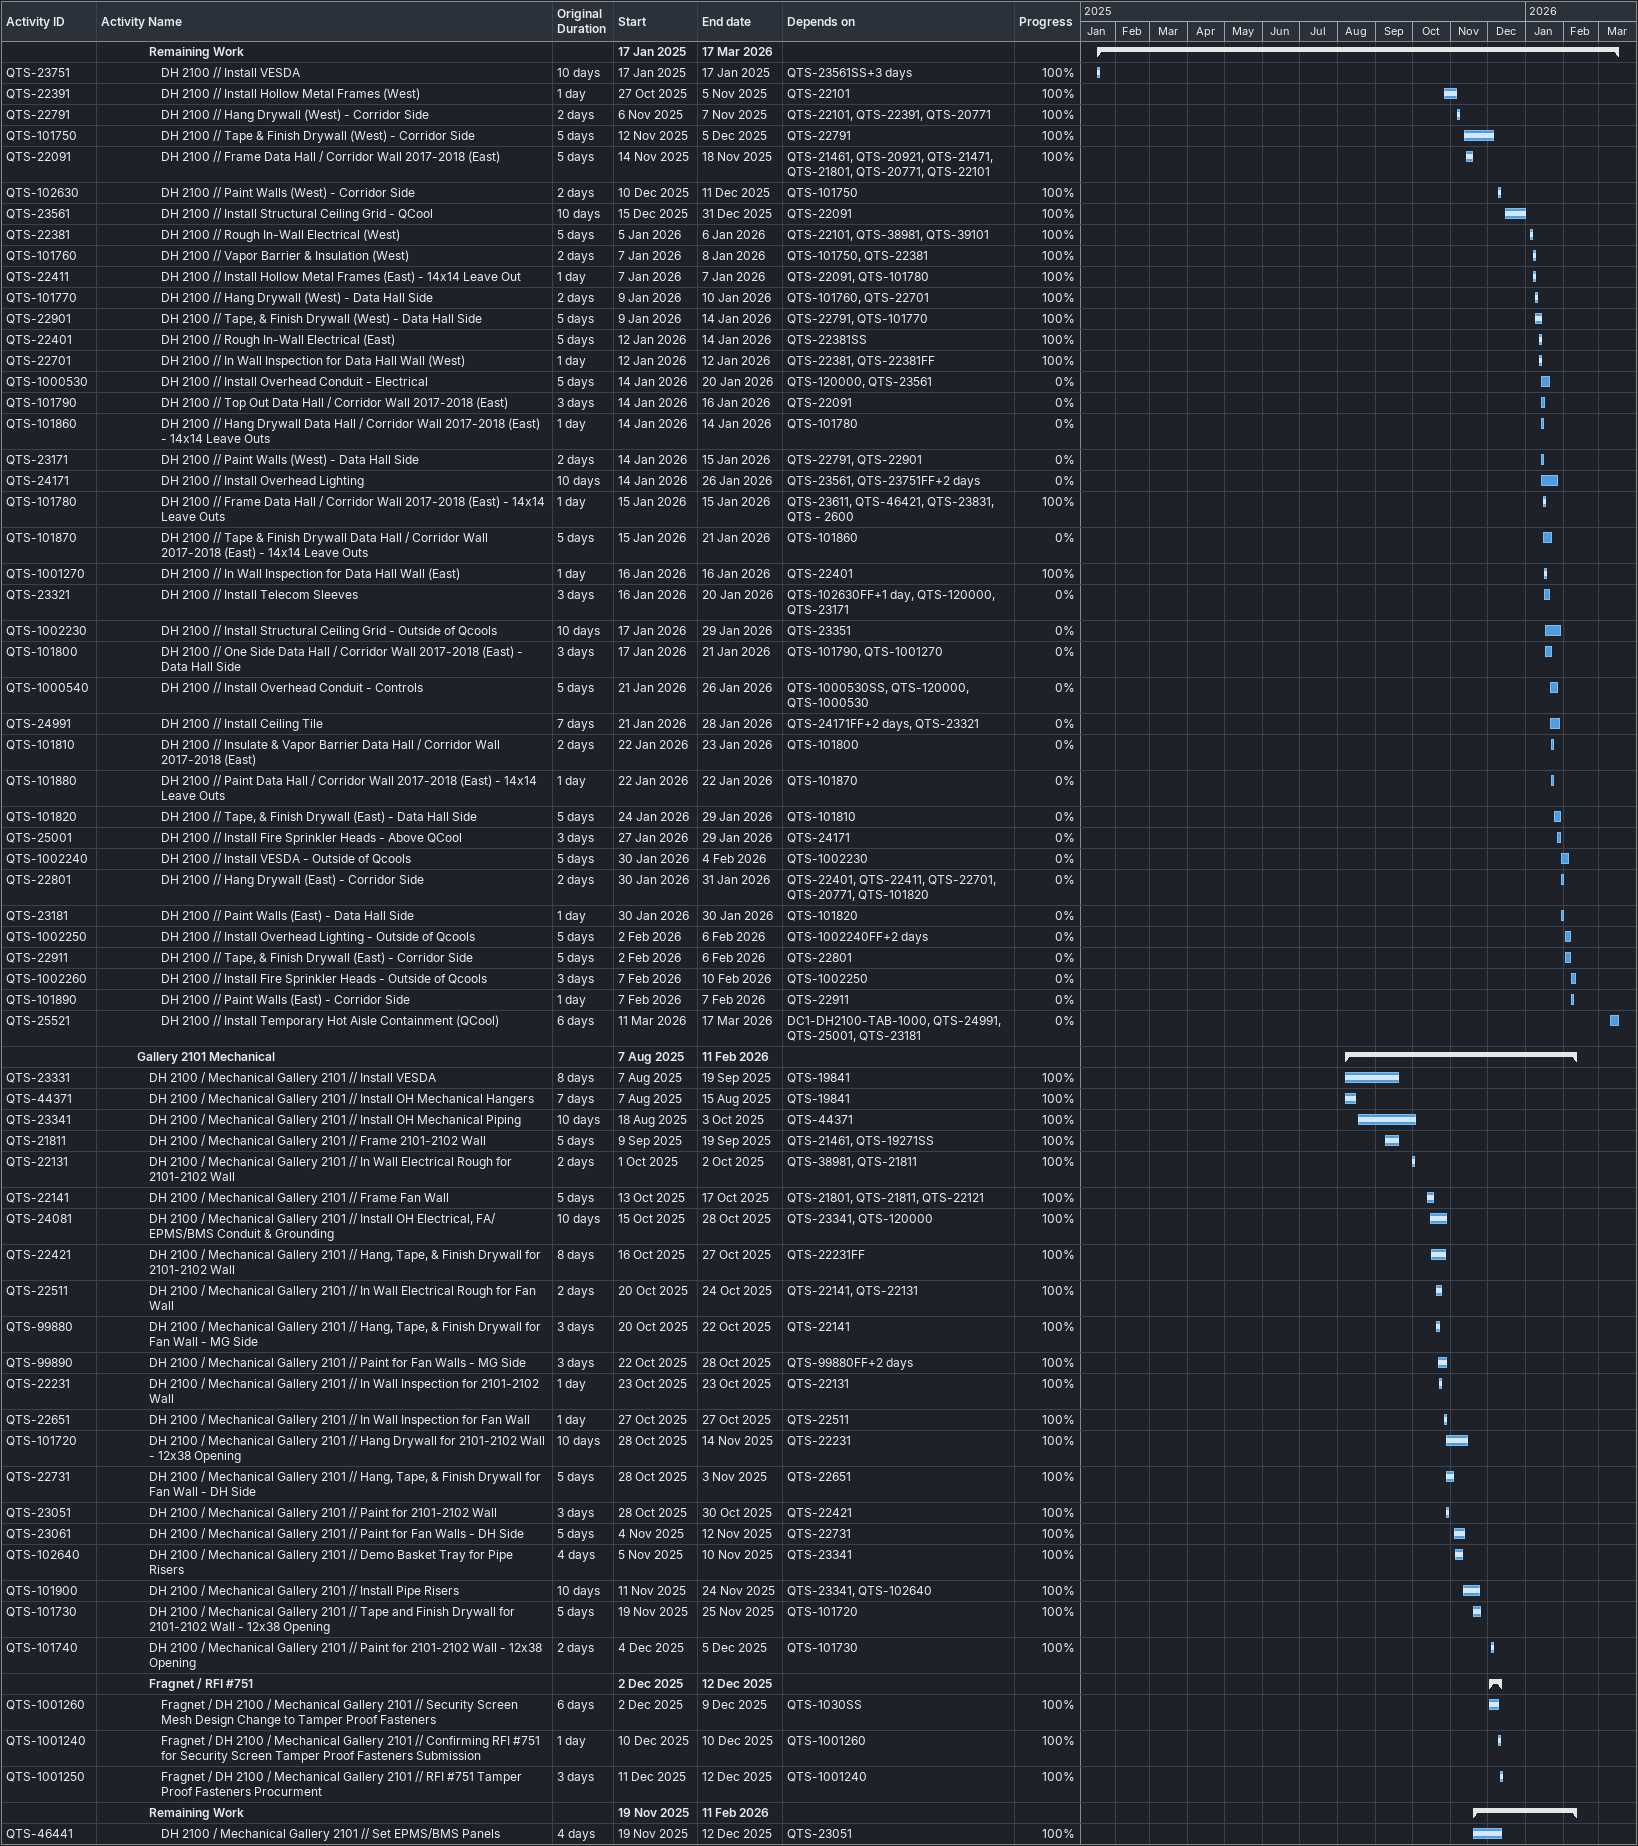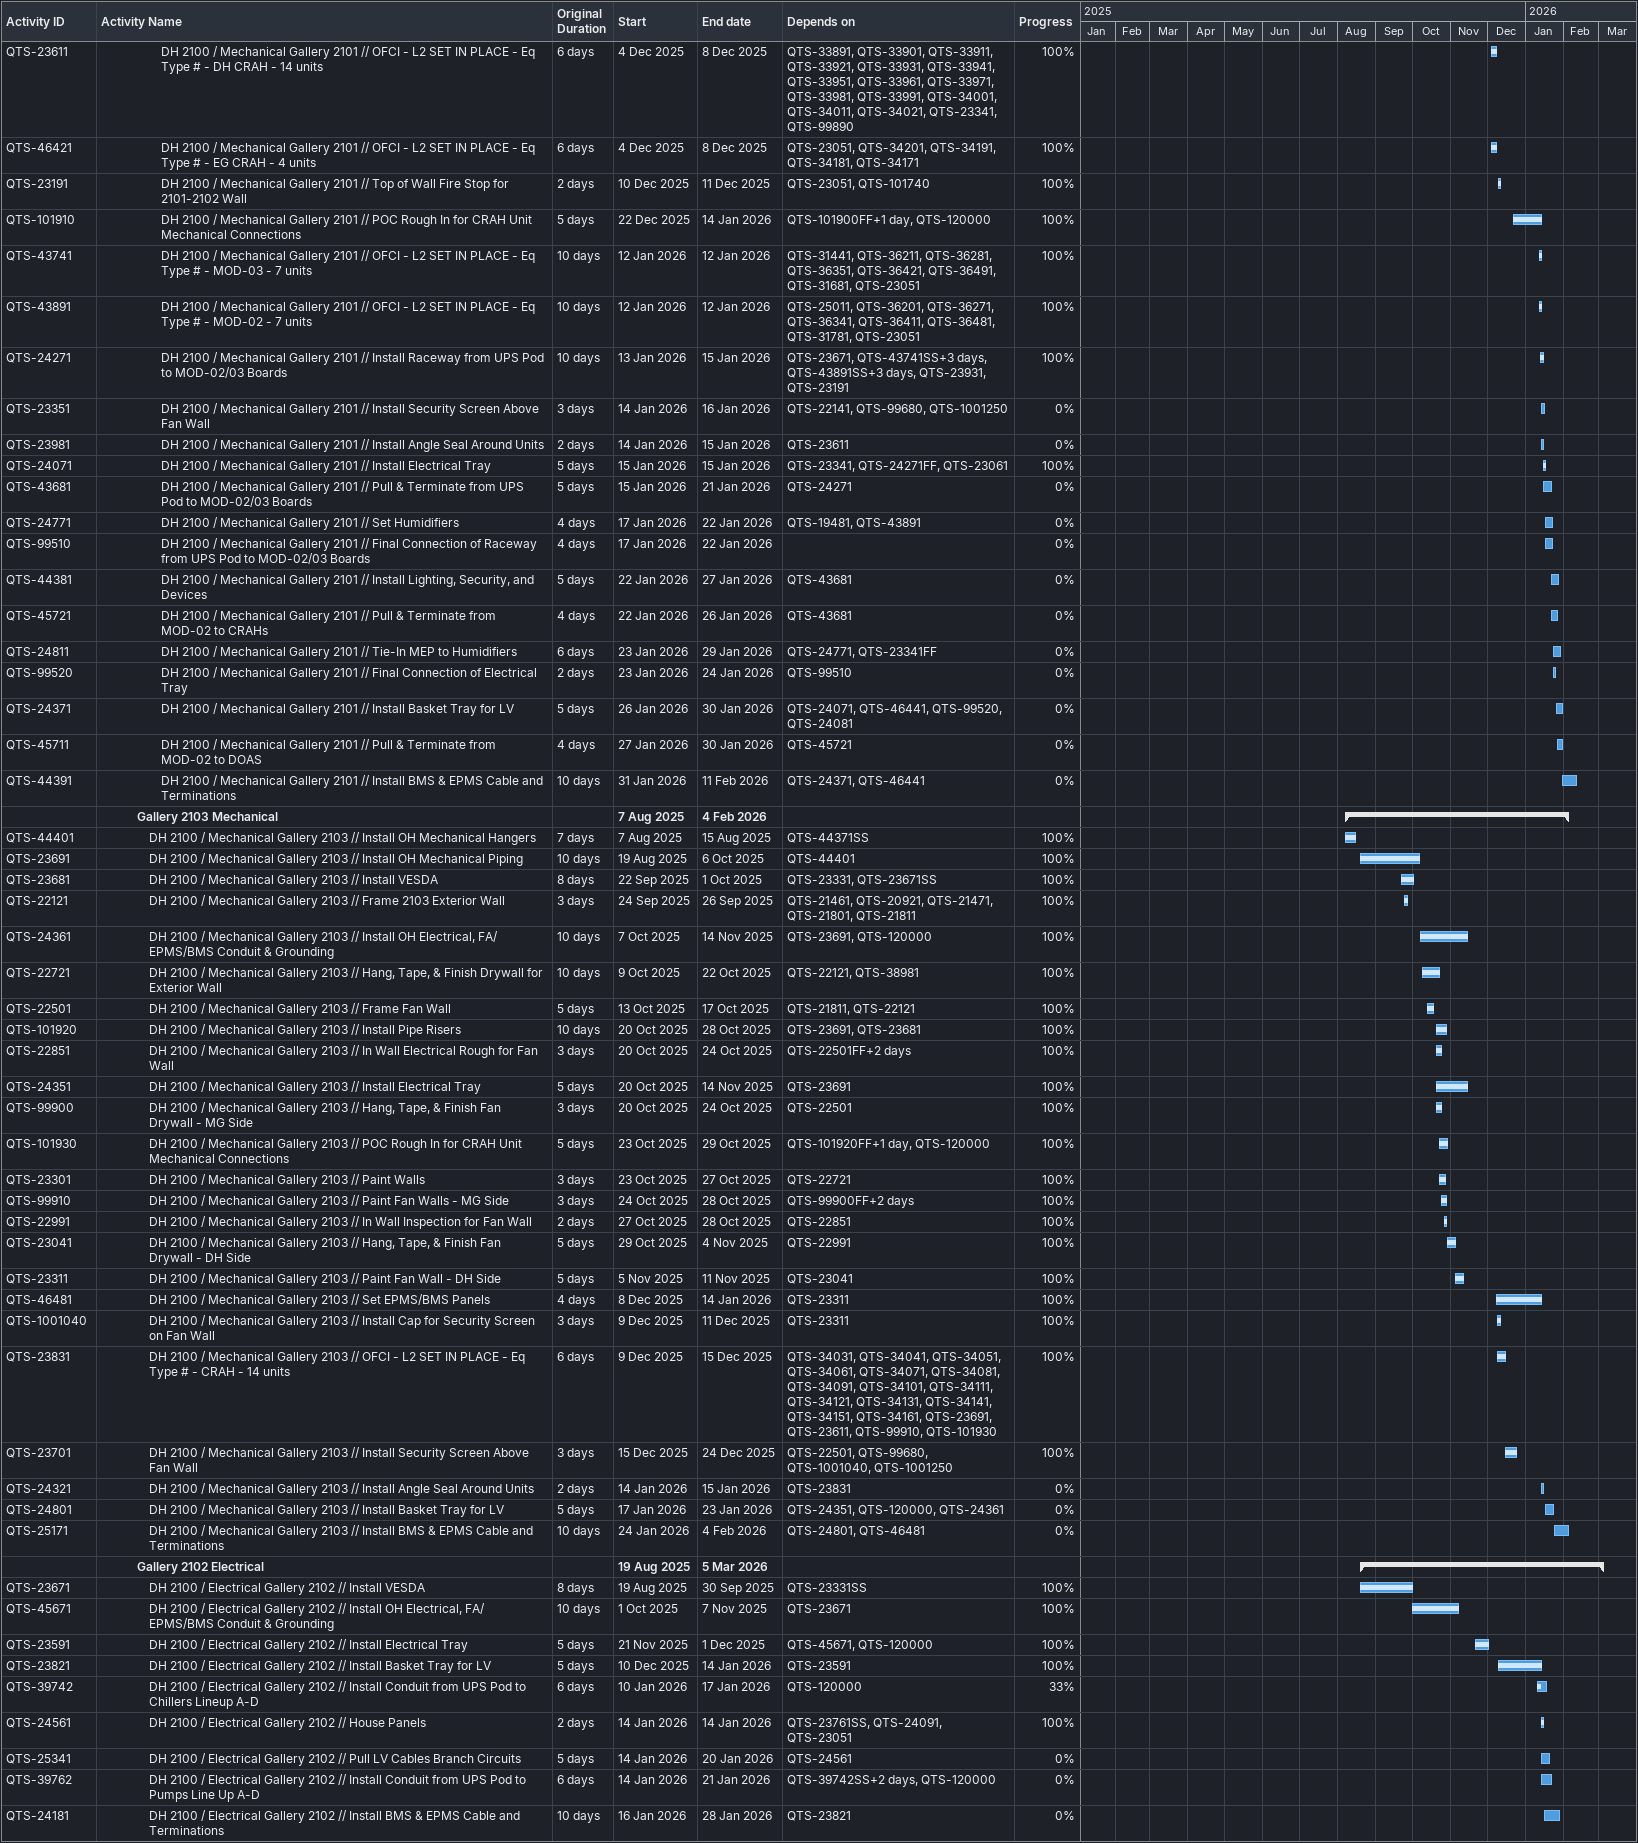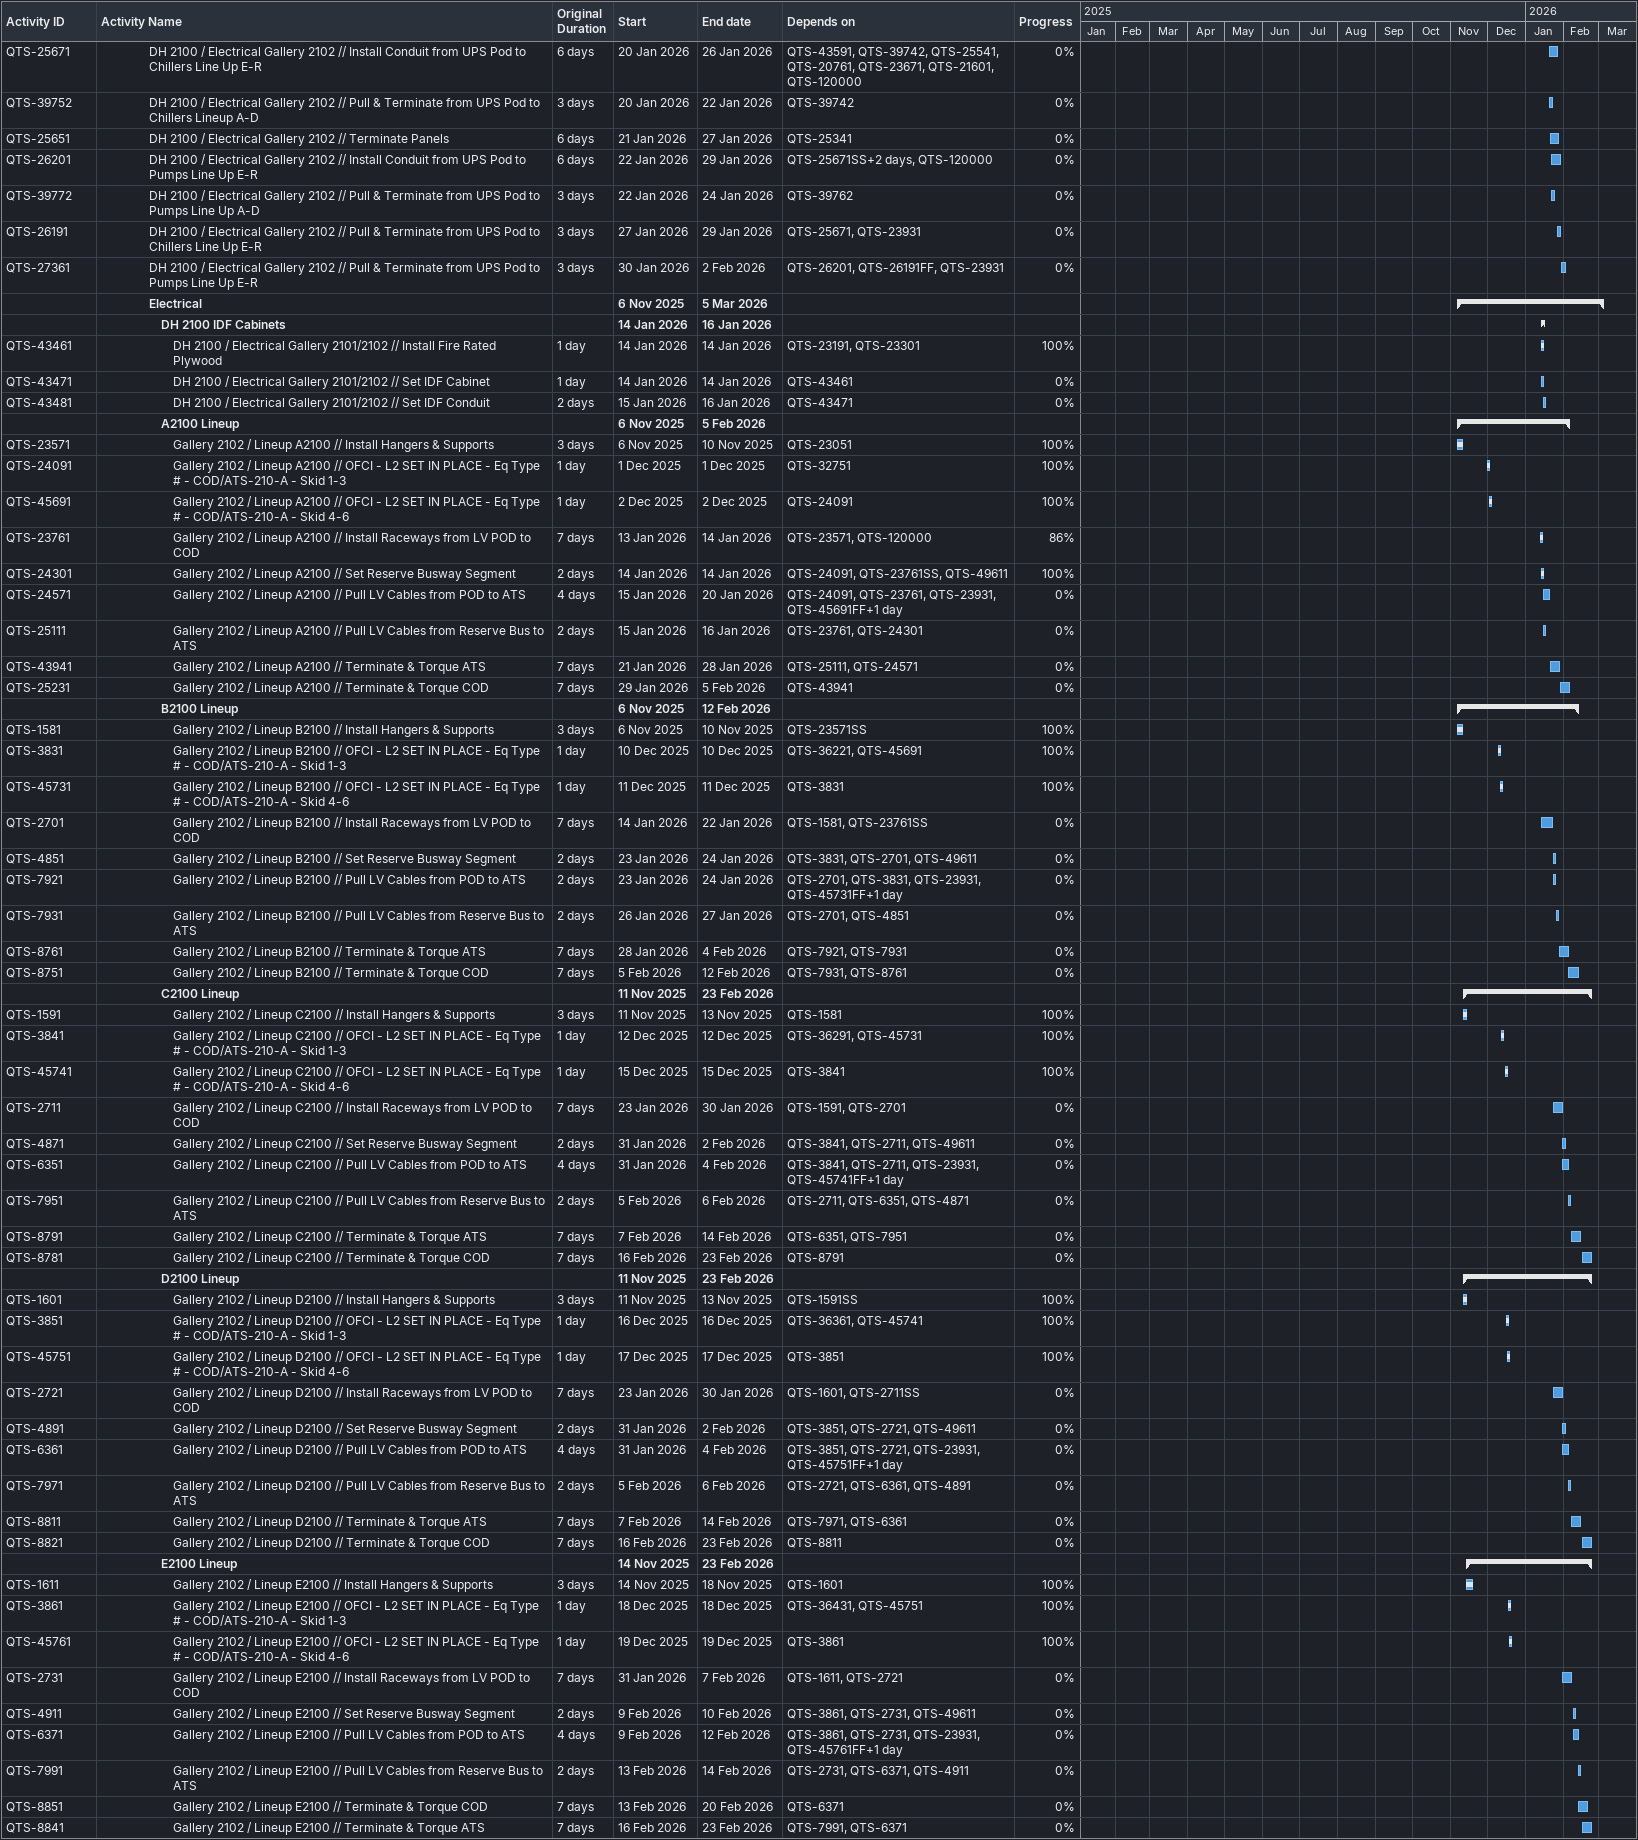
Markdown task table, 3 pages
| ID | Level | Task | Original duration | Start | Finish | Predecessors | % complete |
|---|---|---|---|---|---|---|---|
|  | 5 | **Remaining Work** |  | 2025-01-17 | 2026-03-17 |  |  |
| QTS-23751 | 6 | DH 2100 // Install VESDA | 10d | 2025-01-17 | 2025-01-17 | QTS-23561SS+3d | 100 |
| QTS-22391 | 6 | DH 2100 // Install Hollow Metal Frames (West) | 1d | 2025-10-27 | 2025-11-05 | QTS-22101 | 100 |
| QTS-22791 | 6 | DH 2100 // Hang Drywall (West) - Corridor Side | 2d | 2025-11-06 | 2025-11-07 | QTS-22101, QTS-22391, QTS-20771 | 100 |
| QTS-101750 | 6 | DH 2100 // Tape & Finish Drywall (West) - Corridor Side | 5d | 2025-11-12 | 2025-12-05 | QTS-22791 | 100 |
| QTS-22091 | 6 | DH 2100 // Frame Data Hall / Corridor Wall 2017-2018 (East) | 5d | 2025-11-14 | 2025-11-18 | QTS-21461, QTS-20921, QTS-21471, QTS-21801, QTS-20771, QTS-22101 | 100 |
| QTS-102630 | 6 | DH 2100 // Paint Walls (West) - Corridor Side | 2d | 2025-12-10 | 2025-12-11 | QTS-101750 | 100 |
| QTS-23561 | 6 | DH 2100 // Install Structural Ceiling Grid - QCool | 10d | 2025-12-15 | 2025-12-31 | QTS-22091 | 100 |
| QTS-22381 | 6 | DH 2100 // Rough In-Wall Electrical (West) | 5d | 2026-01-05 | 2026-01-06 | QTS-22101, QTS-38981, QTS-39101 | 100 |
| QTS-101760 | 6 | DH 2100 // Vapor Barrier & Insulation (West) | 2d | 2026-01-07 | 2026-01-08 | QTS-101750, QTS-22381 | 100 |
| QTS-22411 | 6 | DH 2100 // Install Hollow Metal Frames (East) - 14x14 Leave Out | 1d | 2026-01-07 | 2026-01-07 | QTS-22091, QTS-101780 | 100 |
| QTS-101770 | 6 | DH 2100 // Hang Drywall (West) - Data Hall Side | 2d | 2026-01-09 | 2026-01-10 | QTS-101760, QTS-22701 | 100 |
| QTS-22901 | 6 | DH 2100 // Tape, & Finish Drywall (West) - Data Hall Side | 5d | 2026-01-09 | 2026-01-14 | QTS-22791, QTS-101770 | 100 |
| QTS-22401 | 6 | DH 2100 // Rough In-Wall Electrical (East) | 5d | 2026-01-12 | 2026-01-14 | QTS-22381SS | 100 |
| QTS-22701 | 6 | DH 2100 // In Wall Inspection for Data Hall Wall (West) | 1d | 2026-01-12 | 2026-01-12 | QTS-22381, QTS-22381FF | 100 |
| QTS-1000530 | 6 | DH 2100 // Install Overhead Conduit - Electrical | 5d | 2026-01-14 | 2026-01-20 | QTS-120000, QTS-23561 | 0 |
| QTS-101790 | 6 | DH 2100 // Top Out Data Hall / Corridor Wall 2017-2018 (East) | 3d | 2026-01-14 | 2026-01-16 | QTS-22091 | 0 |
| QTS-101860 | 6 | DH 2100 // Hang Drywall Data Hall / Corridor Wall 2017-2018 (East) - 14x14 Leave Outs | 1d | 2026-01-14 | 2026-01-14 | QTS-101780 | 0 |
| QTS-23171 | 6 | DH 2100 // Paint Walls (West) - Data Hall Side | 2d | 2026-01-14 | 2026-01-15 | QTS-22791, QTS-22901 | 0 |
| QTS-24171 | 6 | DH 2100 // Install Overhead Lighting | 10d | 2026-01-14 | 2026-01-26 | QTS-23561, QTS-23751FF+2d | 0 |
| QTS-101780 | 6 | DH 2100 // Frame Data Hall / Corridor Wall 2017-2018 (East) - 14x14 Leave Outs | 1d | 2026-01-15 | 2026-01-15 | QTS-23611, QTS-46421, QTS-23831, QTS - 2600 | 100 |
| QTS-101870 | 6 | DH 2100 // Tape & Finish Drywall Data Hall / Corridor Wall 2017-2018 (East) - 14x14 Leave Outs | 5d | 2026-01-15 | 2026-01-21 | QTS-101860 | 0 |
| QTS-1001270 | 6 | DH 2100 // In Wall Inspection for Data Hall Wall (East) | 1d | 2026-01-16 | 2026-01-16 | QTS-22401 | 100 |
| QTS-23321 | 6 | DH 2100 // Install Telecom Sleeves | 3d | 2026-01-16 | 2026-01-20 | QTS-102630FF+1d, QTS-120000, QTS-23171 | 0 |
| QTS-1002230 | 6 | DH 2100 // Install Structural Ceiling Grid - Outside of Qcools | 10d | 2026-01-17 | 2026-01-29 | QTS-23351 | 0 |
| QTS-101800 | 6 | DH 2100 // One Side Data Hall / Corridor Wall 2017-2018 (East) - Data Hall Side | 3d | 2026-01-17 | 2026-01-21 | QTS-101790, QTS-1001270 | 0 |
| QTS-1000540 | 6 | DH 2100 // Install Overhead Conduit - Controls | 5d | 2026-01-21 | 2026-01-26 | QTS-1000530SS, QTS-120000, QTS-1000530 | 0 |
| QTS-24991 | 6 | DH 2100 // Install Ceiling Tile | 7d | 2026-01-21 | 2026-01-28 | QTS-24171FF+2d, QTS-23321 | 0 |
| QTS-101810 | 6 | DH 2100 // Insulate & Vapor Barrier Data Hall / Corridor Wall 2017-2018 (East) | 2d | 2026-01-22 | 2026-01-23 | QTS-101800 | 0 |
| QTS-101880 | 6 | DH 2100 // Paint Data Hall / Corridor Wall 2017-2018 (East) - 14x14 Leave Outs | 1d | 2026-01-22 | 2026-01-22 | QTS-101870 | 0 |
| QTS-101820 | 6 | DH 2100 // Tape, & Finish Drywall (East) - Data Hall Side | 5d | 2026-01-24 | 2026-01-29 | QTS-101810 | 0 |
| QTS-25001 | 6 | DH 2100 // Install Fire Sprinkler Heads - Above QCool | 3d | 2026-01-27 | 2026-01-29 | QTS-24171 | 0 |
| QTS-1002240 | 6 | DH 2100 // Install VESDA - Outside of Qcools | 5d | 2026-01-30 | 2026-02-04 | QTS-1002230 | 0 |
| QTS-22801 | 6 | DH 2100 // Hang Drywall (East) - Corridor Side | 2d | 2026-01-30 | 2026-01-31 | QTS-22401, QTS-22411, QTS-22701, QTS-20771, QTS-101820 | 0 |
| QTS-23181 | 6 | DH 2100 // Paint Walls (East) - Data Hall Side | 1d | 2026-01-30 | 2026-01-30 | QTS-101820 | 0 |
| QTS-1002250 | 6 | DH 2100 // Install Overhead Lighting - Outside of Qcools | 5d | 2026-02-02 | 2026-02-06 | QTS-1002240FF+2d | 0 |
| QTS-22911 | 6 | DH 2100 // Tape, & Finish Drywall (East) - Corridor Side | 5d | 2026-02-02 | 2026-02-06 | QTS-22801 | 0 |
| QTS-1002260 | 6 | DH 2100 // Install Fire Sprinkler Heads - Outside of Qcools | 3d | 2026-02-07 | 2026-02-10 | QTS-1002250 | 0 |
| QTS-101890 | 6 | DH 2100 // Paint Walls (East) - Corridor Side | 1d | 2026-02-07 | 2026-02-07 | QTS-22911 | 0 |
| QTS-25521 | 6 | DH 2100 // Install Temporary Hot Aisle Containment (QCool) | 6d | 2026-03-11 | 2026-03-17 | DC1-DH2100-TAB-1000, QTS-24991, QTS-25001, QTS-23181 | 0 |
|  | 4 | **Gallery 2101 Mechanical** |  | 2025-08-07 | 2026-02-11 |  |  |
| QTS-23331 | 5 | DH 2100 / Mechanical Gallery 2101 // Install VESDA | 8d | 2025-08-07 | 2025-09-19 | QTS-19841 | 100 |
| QTS-44371 | 5 | DH 2100 / Mechanical Gallery 2101 // Install OH Mechanical Hangers | 7d | 2025-08-07 | 2025-08-15 | QTS-19841 | 100 |
| QTS-23341 | 5 | DH 2100 / Mechanical Gallery 2101 // Install OH Mechanical Piping | 10d | 2025-08-18 | 2025-10-03 | QTS-44371 | 100 |
| QTS-21811 | 5 | DH 2100 / Mechanical Gallery 2101 // Frame 2101-2102 Wall | 5d | 2025-09-09 | 2025-09-19 | QTS-21461, QTS-19271SS | 100 |
| QTS-22131 | 5 | DH 2100 / Mechanical Gallery 2101 // In Wall Electrical Rough for 2101-2102 Wall | 2d | 2025-10-01 | 2025-10-02 | QTS-38981, QTS-21811 | 100 |
| QTS-22141 | 5 | DH 2100 / Mechanical Gallery 2101 // Frame Fan Wall | 5d | 2025-10-13 | 2025-10-17 | QTS-21801, QTS-21811, QTS-22121 | 100 |
| QTS-24081 | 5 | DH 2100 / Mechanical Gallery 2101 // Install OH Electrical, FA/ EPMS/BMS Conduit & Grounding | 10d | 2025-10-15 | 2025-10-28 | QTS-23341, QTS-120000 | 100 |
| QTS-22421 | 5 | DH 2100 / Mechanical Gallery 2101 // Hang, Tape, & Finish Drywall for 2101-2102 Wall | 8d | 2025-10-16 | 2025-10-27 | QTS-22231FF | 100 |
| QTS-22511 | 5 | DH 2100 / Mechanical Gallery 2101 // In Wall Electrical Rough for Fan Wall | 2d | 2025-10-20 | 2025-10-24 | QTS-22141, QTS-22131 | 100 |
| QTS-99880 | 5 | DH 2100 / Mechanical Gallery 2101 // Hang, Tape, & Finish Drywall for Fan Wall - MG Side | 3d | 2025-10-20 | 2025-10-22 | QTS-22141 | 100 |
| QTS-99890 | 5 | DH 2100 / Mechanical Gallery 2101 // Paint for Fan Walls - MG Side | 3d | 2025-10-22 | 2025-10-28 | QTS-99880FF+2d | 100 |
| QTS-22231 | 5 | DH 2100 / Mechanical Gallery 2101 // In Wall Inspection for 2101-2102 Wall | 1d | 2025-10-23 | 2025-10-23 | QTS-22131 | 100 |
| QTS-22651 | 5 | DH 2100 / Mechanical Gallery 2101 // In Wall Inspection for Fan Wall | 1d | 2025-10-27 | 2025-10-27 | QTS-22511 | 100 |
| QTS-101720 | 5 | DH 2100 / Mechanical Gallery 2101 // Hang Drywall for 2101-2102 Wall - 12x38 Opening | 10d | 2025-10-28 | 2025-11-14 | QTS-22231 | 100 |
| QTS-22731 | 5 | DH 2100 / Mechanical Gallery 2101 // Hang, Tape, & Finish Drywall for Fan Wall - DH Side | 5d | 2025-10-28 | 2025-11-03 | QTS-22651 | 100 |
| QTS-23051 | 5 | DH 2100 / Mechanical Gallery 2101 // Paint for 2101-2102 Wall | 3d | 2025-10-28 | 2025-10-30 | QTS-22421 | 100 |
| QTS-23061 | 5 | DH 2100 / Mechanical Gallery 2101 // Paint for Fan Walls - DH Side | 5d | 2025-11-04 | 2025-11-12 | QTS-22731 | 100 |
| QTS-102640 | 5 | DH 2100 / Mechanical Gallery 2101 // Demo Basket Tray for Pipe Risers | 4d | 2025-11-05 | 2025-11-10 | QTS-23341 | 100 |
| QTS-101900 | 5 | DH 2100 / Mechanical Gallery 2101 // Install Pipe Risers | 10d | 2025-11-11 | 2025-11-24 | QTS-23341, QTS-102640 | 100 |
| QTS-101730 | 5 | DH 2100 / Mechanical Gallery 2101 // Tape and Finish Drywall for 2101-2102 Wall - 12x38 Opening | 5d | 2025-11-19 | 2025-11-25 | QTS-101720 | 100 |
| QTS-101740 | 5 | DH 2100 / Mechanical Gallery 2101 // Paint for 2101-2102 Wall - 12x38 Opening | 2d | 2025-12-04 | 2025-12-05 | QTS-101730 | 100 |
|  | 5 | **Fragnet / RFI #751** |  | 2025-12-02 | 2025-12-12 |  |  |
| QTS-1001260 | 6 | Fragnet / DH 2100 / Mechanical Gallery 2101 // Security Screen Mesh Design Change to Tamper Proof Fasteners | 6d | 2025-12-02 | 2025-12-09 | QTS-1030SS | 100 |
| QTS-1001240 | 6 | Fragnet / DH 2100 / Mechanical Gallery 2101 // Confirming RFI #751 for Security Screen Tamper Proof Fasteners Submission | 1d | 2025-12-10 | 2025-12-10 | QTS-1001260 | 100 |
| QTS-1001250 | 6 | Fragnet / DH 2100 / Mechanical Gallery 2101 // RFI #751 Tamper Proof Fasteners Procurment | 3d | 2025-12-11 | 2025-12-12 | QTS-1001240 | 100 |
|  | 5 | **Remaining Work** |  | 2025-11-19 | 2026-02-11 |  |  |
| QTS-46441 | 6 | DH 2100 / Mechanical Gallery 2101 // Set EPMS/BMS Panels | 4d | 2025-11-19 | 2025-12-12 | QTS-23051 | 100 |
| QTS-23611 | 6 | DH 2100 / Mechanical Gallery 2101 // OFCI - L2 SET IN PLACE - Eq Type # - DH CRAH - 14 units | 6d | 2025-12-04 | 2025-12-08 | QTS-33891, QTS-33901, QTS-33911, QTS-33921, QTS-33931, QTS-33941, QTS-33951, QTS-33961, QTS-33971, QTS-33981, QTS-33991, QTS-34001, QTS-34011, QTS-34021, QTS-23341, QTS-99890 | 100 |
| QTS-46421 | 6 | DH 2100 / Mechanical Gallery 2101 // OFCI - L2 SET IN PLACE - Eq Type # - EG CRAH - 4 units | 6d | 2025-12-04 | 2025-12-08 | QTS-23051, QTS-34201, QTS-34191, QTS-34181, QTS-34171 | 100 |
| QTS-23191 | 6 | DH 2100 / Mechanical Gallery 2101 // Top of Wall Fire Stop for 2101-2102 Wall | 2d | 2025-12-10 | 2025-12-11 | QTS-23051, QTS-101740 | 100 |
| QTS-101910 | 6 | DH 2100 / Mechanical Gallery 2101 // POC Rough In for CRAH Unit Mechanical Connections | 5d | 2025-12-22 | 2026-01-14 | QTS-101900FF+1d, QTS-120000 | 100 |
| QTS-43741 | 6 | DH 2100 / Mechanical Gallery 2101 // OFCI - L2 SET IN PLACE - Eq Type # - MOD-03 - 7 units | 10d | 2026-01-12 | 2026-01-12 | QTS-31441, QTS-36211, QTS-36281, QTS-36351, QTS-36421, QTS-36491, QTS-31681, QTS-23051 | 100 |
| QTS-43891 | 6 | DH 2100 / Mechanical Gallery 2101 // OFCI - L2 SET IN PLACE - Eq Type # - MOD-02 - 7 units | 10d | 2026-01-12 | 2026-01-12 | QTS-25011, QTS-36201, QTS-36271, QTS-36341, QTS-36411, QTS-36481, QTS-31781, QTS-23051 | 100 |
| QTS-24271 | 6 | DH 2100 / Mechanical Gallery 2101 // Install Raceway from UPS Pod to MOD-02/03 Boards | 10d | 2026-01-13 | 2026-01-15 | QTS-23671, QTS-43741SS+3d, QTS-43891SS+3d, QTS-23931, QTS-23191 | 100 |
| QTS-23351 | 6 | DH 2100 / Mechanical Gallery 2101 // Install Security Screen Above Fan Wall | 3d | 2026-01-14 | 2026-01-16 | QTS-22141, QTS-99680, QTS-1001250 | 0 |
| QTS-23981 | 6 | DH 2100 / Mechanical Gallery 2101 // Install Angle Seal Around Units | 2d | 2026-01-14 | 2026-01-15 | QTS-23611 | 0 |
| QTS-24071 | 6 | DH 2100 / Mechanical Gallery 2101 // Install Electrical Tray | 5d | 2026-01-15 | 2026-01-15 | QTS-23341, QTS-24271FF, QTS-23061 | 100 |
| QTS-43681 | 6 | DH 2100 / Mechanical Gallery 2101 // Pull & Terminate from UPS Pod to MOD-02/03 Boards | 5d | 2026-01-15 | 2026-01-21 | QTS-24271 | 0 |
| QTS-24771 | 6 | DH 2100 / Mechanical Gallery 2101 // Set Humidifiers | 4d | 2026-01-17 | 2026-01-22 | QTS-19481, QTS-43891 | 0 |
| QTS-99510 | 6 | DH 2100 / Mechanical Gallery 2101 // Final Connection of Raceway from UPS Pod to MOD-02/03 Boards | 4d | 2026-01-17 | 2026-01-22 |  | 0 |
| QTS-44381 | 6 | DH 2100 / Mechanical Gallery 2101 // Install Lighting, Security, and Devices | 5d | 2026-01-22 | 2026-01-27 | QTS-43681 | 0 |
| QTS-45721 | 6 | DH 2100 / Mechanical Gallery 2101 // Pull & Terminate from MOD-02 to CRAHs | 4d | 2026-01-22 | 2026-01-26 | QTS-43681 | 0 |
| QTS-24811 | 6 | DH 2100 / Mechanical Gallery 2101 // Tie-In MEP to Humidifiers | 6d | 2026-01-23 | 2026-01-29 | QTS-24771, QTS-23341FF | 0 |
| QTS-99520 | 6 | DH 2100 / Mechanical Gallery 2101 // Final Connection of Electrical Tray | 2d | 2026-01-23 | 2026-01-24 | QTS-99510 | 0 |
| QTS-24371 | 6 | DH 2100 / Mechanical Gallery 2101 // Install Basket Tray for LV | 5d | 2026-01-26 | 2026-01-30 | QTS-24071, QTS-46441, QTS-99520, QTS-24081 | 0 |
| QTS-45711 | 6 | DH 2100 / Mechanical Gallery 2101 // Pull & Terminate from MOD-02 to DOAS | 4d | 2026-01-27 | 2026-01-30 | QTS-45721 | 0 |
| QTS-44391 | 6 | DH 2100 / Mechanical Gallery 2101 // Install BMS & EPMS Cable and Terminations | 10d | 2026-01-31 | 2026-02-11 | QTS-24371, QTS-46441 | 0 |
|  | 4 | **Gallery 2103 Mechanical** |  | 2025-08-07 | 2026-02-04 |  |  |
| QTS-44401 | 5 | DH 2100 / Mechanical Gallery 2103 // Install OH Mechanical Hangers | 7d | 2025-08-07 | 2025-08-15 | QTS-44371SS | 100 |
| QTS-23691 | 5 | DH 2100 / Mechanical Gallery 2103 // Install OH Mechanical Piping | 10d | 2025-08-19 | 2025-10-06 | QTS-44401 | 100 |
| QTS-23681 | 5 | DH 2100 / Mechanical Gallery 2103 // Install VESDA | 8d | 2025-09-22 | 2025-10-01 | QTS-23331, QTS-23671SS | 100 |
| QTS-22121 | 5 | DH 2100 / Mechanical Gallery 2103 // Frame 2103 Exterior Wall | 3d | 2025-09-24 | 2025-09-26 | QTS-21461, QTS-20921, QTS-21471, QTS-21801, QTS-21811 | 100 |
| QTS-24361 | 5 | DH 2100 / Mechanical Gallery 2103 // Install OH Electrical, FA/ EPMS/BMS Conduit & Grounding | 10d | 2025-10-07 | 2025-11-14 | QTS-23691, QTS-120000 | 100 |
| QTS-22721 | 5 | DH 2100 / Mechanical Gallery 2103 // Hang, Tape, & Finish Drywall for Exterior Wall | 10d | 2025-10-09 | 2025-10-22 | QTS-22121, QTS-38981 | 100 |
| QTS-22501 | 5 | DH 2100 / Mechanical Gallery 2103 // Frame Fan Wall | 5d | 2025-10-13 | 2025-10-17 | QTS-21811, QTS-22121 | 100 |
| QTS-101920 | 5 | DH 2100 / Mechanical Gallery 2103 // Install Pipe Risers | 10d | 2025-10-20 | 2025-10-28 | QTS-23691, QTS-23681 | 100 |
| QTS-22851 | 5 | DH 2100 / Mechanical Gallery 2103 // In Wall Electrical Rough for Fan Wall | 3d | 2025-10-20 | 2025-10-24 | QTS-22501FF+2d | 100 |
| QTS-24351 | 5 | DH 2100 / Mechanical Gallery 2103 // Install Electrical Tray | 5d | 2025-10-20 | 2025-11-14 | QTS-23691 | 100 |
| QTS-99900 | 5 | DH 2100 / Mechanical Gallery 2103 // Hang, Tape, & Finish Fan Drywall - MG Side | 3d | 2025-10-20 | 2025-10-24 | QTS-22501 | 100 |
| QTS-101930 | 5 | DH 2100 / Mechanical Gallery 2103 // POC Rough In for CRAH Unit Mechanical Connections | 5d | 2025-10-23 | 2025-10-29 | QTS-101920FF+1d, QTS-120000 | 100 |
| QTS-23301 | 5 | DH 2100 / Mechanical Gallery 2103 // Paint Walls | 3d | 2025-10-23 | 2025-10-27 | QTS-22721 | 100 |
| QTS-99910 | 5 | DH 2100 / Mechanical Gallery 2103 // Paint Fan Walls - MG Side | 3d | 2025-10-24 | 2025-10-28 | QTS-99900FF+2d | 100 |
| QTS-22991 | 5 | DH 2100 / Mechanical Gallery 2103 // In Wall Inspection for Fan Wall | 2d | 2025-10-27 | 2025-10-28 | QTS-22851 | 100 |
| QTS-23041 | 5 | DH 2100 / Mechanical Gallery 2103 // Hang, Tape, & Finish Fan Drywall - DH Side | 5d | 2025-10-29 | 2025-11-04 | QTS-22991 | 100 |
| QTS-23311 | 5 | DH 2100 / Mechanical Gallery 2103 // Paint Fan Wall - DH Side | 5d | 2025-11-05 | 2025-11-11 | QTS-23041 | 100 |
| QTS-46481 | 5 | DH 2100 / Mechanical Gallery 2103 // Set EPMS/BMS Panels | 4d | 2025-12-08 | 2026-01-14 | QTS-23311 | 100 |
| QTS-1001040 | 5 | DH 2100 / Mechanical Gallery 2103 // Install Cap for Security Screen on Fan Wall | 3d | 2025-12-09 | 2025-12-11 | QTS-23311 | 100 |
| QTS-23831 | 5 | DH 2100 / Mechanical Gallery 2103 // OFCI - L2 SET IN PLACE - Eq Type # - CRAH - 14 units | 6d | 2025-12-09 | 2025-12-15 | QTS-34031, QTS-34041, QTS-34051, QTS-34061, QTS-34071, QTS-34081, QTS-34091, QTS-34101, QTS-34111, QTS-34121, QTS-34131, QTS-34141, QTS-34151, QTS-34161, QTS-23691, QTS-23611, QTS-99910, QTS-101930 | 100 |
| QTS-23701 | 5 | DH 2100 / Mechanical Gallery 2103 // Install Security Screen Above Fan Wall | 3d | 2025-12-15 | 2025-12-24 | QTS-22501, QTS-99680, QTS-1001040, QTS-1001250 | 100 |
| QTS-24321 | 5 | DH 2100 / Mechanical Gallery 2103 // Install Angle Seal Around Units | 2d | 2026-01-14 | 2026-01-15 | QTS-23831 | 0 |
| QTS-24801 | 5 | DH 2100 / Mechanical Gallery 2103 // Install Basket Tray for LV | 5d | 2026-01-17 | 2026-01-23 | QTS-24351, QTS-120000, QTS-24361 | 0 |
| QTS-25171 | 5 | DH 2100 / Mechanical Gallery 2103 // Install BMS & EPMS Cable and Terminations | 10d | 2026-01-24 | 2026-02-04 | QTS-24801, QTS-46481 | 0 |
|  | 4 | **Gallery 2102 Electrical** |  | 2025-08-19 | 2026-03-05 |  |  |
| QTS-23671 | 5 | DH 2100 / Electrical Gallery 2102 // Install VESDA | 8d | 2025-08-19 | 2025-09-30 | QTS-23331SS | 100 |
| QTS-45671 | 5 | DH 2100 / Electrical Gallery 2102 // Install OH Electrical, FA/ EPMS/BMS Conduit & Grounding | 10d | 2025-10-01 | 2025-11-07 | QTS-23671 | 100 |
| QTS-23591 | 5 | DH 2100 / Electrical Gallery 2102 // Install Electrical Tray | 5d | 2025-11-21 | 2025-12-01 | QTS-45671, QTS-120000 | 100 |
| QTS-23821 | 5 | DH 2100 / Electrical Gallery 2102 // Install Basket Tray for LV | 5d | 2025-12-10 | 2026-01-14 | QTS-23591 | 100 |
| QTS-39742 | 5 | DH 2100 / Electrical Gallery 2102 // Install Conduit from UPS Pod to Chillers Lineup A-D | 6d | 2026-01-10 | 2026-01-17 | QTS-120000 | 33 |
| QTS-24561 | 5 | DH 2100 / Electrical Gallery 2102 // House Panels | 2d | 2026-01-14 | 2026-01-14 | QTS-23761SS, QTS-24091, QTS-23051 | 100 |
| QTS-25341 | 5 | DH 2100 / Electrical Gallery 2102 // Pull LV Cables Branch Circuits | 5d | 2026-01-14 | 2026-01-20 | QTS-24561 | 0 |
| QTS-39762 | 5 | DH 2100 / Electrical Gallery 2102 // Install Conduit from UPS Pod to Pumps Line Up A-D | 6d | 2026-01-14 | 2026-01-21 | QTS-39742SS+2d, QTS-120000 | 0 |
| QTS-24181 | 5 | DH 2100 / Electrical Gallery 2102 // Install BMS & EPMS Cable and Terminations | 10d | 2026-01-16 | 2026-01-28 | QTS-23821 | 0 |
| QTS-25671 | 5 | DH 2100 / Electrical Gallery 2102 // Install Conduit from UPS Pod to Chillers Line Up E-R | 6d | 2026-01-20 | 2026-01-26 | QTS-43591, QTS-39742, QTS-25541, QTS-20761, QTS-23671, QTS-21601, QTS-120000 | 0 |
| QTS-39752 | 5 | DH 2100 / Electrical Gallery 2102 // Pull & Terminate from UPS Pod to Chillers Lineup A-D | 3d | 2026-01-20 | 2026-01-22 | QTS-39742 | 0 |
| QTS-25651 | 5 | DH 2100 / Electrical Gallery 2102 // Terminate Panels | 6d | 2026-01-21 | 2026-01-27 | QTS-25341 | 0 |
| QTS-26201 | 5 | DH 2100 / Electrical Gallery 2102 // Install Conduit from UPS Pod to Pumps Line Up E-R | 6d | 2026-01-22 | 2026-01-29 | QTS-25671SS+2d, QTS-120000 | 0 |
| QTS-39772 | 5 | DH 2100 / Electrical Gallery 2102 // Pull & Terminate from UPS Pod to Pumps Line Up A-D | 3d | 2026-01-22 | 2026-01-24 | QTS-39762 | 0 |
| QTS-26191 | 5 | DH 2100 / Electrical Gallery 2102 // Pull & Terminate from UPS Pod to Chillers Line Up E-R | 3d | 2026-01-27 | 2026-01-29 | QTS-25671, QTS-23931 | 0 |
| QTS-27361 | 5 | DH 2100 / Electrical Gallery 2102 // Pull & Terminate from UPS Pod to Pumps Line Up E-R | 3d | 2026-01-30 | 2026-02-02 | QTS-26201, QTS-26191FF, QTS-23931 | 0 |
|  | 5 | **Electrical** |  | 2025-11-06 | 2026-03-05 |  |  |
|  | 6 | **DH 2100 IDF Cabinets** |  | 2026-01-14 | 2026-01-16 |  |  |
| QTS-43461 | 7 | DH 2100 / Electrical Gallery 2101/2102 // Install Fire Rated Plywood | 1d | 2026-01-14 | 2026-01-14 | QTS-23191, QTS-23301 | 100 |
| QTS-43471 | 7 | DH 2100 / Electrical Gallery 2101/2102 // Set IDF Cabinet | 1d | 2026-01-14 | 2026-01-14 | QTS-43461 | 0 |
| QTS-43481 | 7 | DH 2100 / Electrical Gallery 2101/2102 // Set IDF Conduit | 2d | 2026-01-15 | 2026-01-16 | QTS-43471 | 0 |
|  | 6 | **A2100 Lineup** |  | 2025-11-06 | 2026-02-05 |  |  |
| QTS-23571 | 7 | Gallery 2102 / Lineup A2100 // Install Hangers & Supports | 3d | 2025-11-06 | 2025-11-10 | QTS-23051 | 100 |
| QTS-24091 | 7 | Gallery 2102 / Lineup A2100 // OFCI - L2 SET IN PLACE - Eq Type # - COD/ATS-210-A - Skid 1-3 | 1d | 2025-12-01 | 2025-12-01 | QTS-32751 | 100 |
| QTS-45691 | 7 | Gallery 2102 / Lineup A2100 // OFCI - L2 SET IN PLACE - Eq Type # - COD/ATS-210-A - Skid 4-6 | 1d | 2025-12-02 | 2025-12-02 | QTS-24091 | 100 |
| QTS-23761 | 7 | Gallery 2102 / Lineup A2100 // Install Raceways from LV POD to COD | 7d | 2026-01-13 | 2026-01-14 | QTS-23571, QTS-120000 | 86 |
| QTS-24301 | 7 | Gallery 2102 / Lineup A2100 // Set Reserve Busway Segment | 2d | 2026-01-14 | 2026-01-14 | QTS-24091, QTS-23761SS, QTS-49611 | 100 |
| QTS-24571 | 7 | Gallery 2102 / Lineup A2100 // Pull LV Cables from POD to ATS | 4d | 2026-01-15 | 2026-01-20 | QTS-24091, QTS-23761, QTS-23931, QTS-45691FF+1d | 0 |
| QTS-25111 | 7 | Gallery 2102 / Lineup A2100 // Pull LV Cables from Reserve Bus to ATS | 2d | 2026-01-15 | 2026-01-16 | QTS-23761, QTS-24301 | 0 |
| QTS-43941 | 7 | Gallery 2102 / Lineup A2100 // Terminate & Torque ATS | 7d | 2026-01-21 | 2026-01-28 | QTS-25111, QTS-24571 | 0 |
| QTS-25231 | 7 | Gallery 2102 / Lineup A2100 // Terminate & Torque COD | 7d | 2026-01-29 | 2026-02-05 | QTS-43941 | 0 |
|  | 6 | **B2100 Lineup** |  | 2025-11-06 | 2026-02-12 |  |  |
| QTS-1581 | 7 | Gallery 2102 / Lineup B2100 // Install Hangers & Supports | 3d | 2025-11-06 | 2025-11-10 | QTS-23571SS | 100 |
| QTS-3831 | 7 | Gallery 2102 / Lineup B2100 // OFCI - L2 SET IN PLACE - Eq Type # - COD/ATS-210-A - Skid 1-3 | 1d | 2025-12-10 | 2025-12-10 | QTS-36221, QTS-45691 | 100 |
| QTS-45731 | 7 | Gallery 2102 / Lineup B2100 // OFCI - L2 SET IN PLACE - Eq Type # - COD/ATS-210-A - Skid 4-6 | 1d | 2025-12-11 | 2025-12-11 | QTS-3831 | 100 |
| QTS-2701 | 7 | Gallery 2102 / Lineup B2100 // Install Raceways from LV POD to COD | 7d | 2026-01-14 | 2026-01-22 | QTS-1581, QTS-23761SS | 0 |
| QTS-4851 | 7 | Gallery 2102 / Lineup B2100 // Set Reserve Busway Segment | 2d | 2026-01-23 | 2026-01-24 | QTS-3831, QTS-2701, QTS-49611 | 0 |
| QTS-7921 | 7 | Gallery 2102 / Lineup B2100 // Pull LV Cables from POD to ATS | 2d | 2026-01-23 | 2026-01-24 | QTS-2701, QTS-3831, QTS-23931, QTS-45731FF+1d | 0 |
| QTS-7931 | 7 | Gallery 2102 / Lineup B2100 // Pull LV Cables from Reserve Bus to ATS | 2d | 2026-01-26 | 2026-01-27 | QTS-2701, QTS-4851 | 0 |
| QTS-8761 | 7 | Gallery 2102 / Lineup B2100 // Terminate & Torque ATS | 7d | 2026-01-28 | 2026-02-04 | QTS-7921, QTS-7931 | 0 |
| QTS-8751 | 7 | Gallery 2102 / Lineup B2100 // Terminate & Torque COD | 7d | 2026-02-05 | 2026-02-12 | QTS-7931, QTS-8761 | 0 |
|  | 6 | **C2100 Lineup** |  | 2025-11-11 | 2026-02-23 |  |  |
| QTS-1591 | 7 | Gallery 2102 / Lineup C2100 // Install Hangers & Supports | 3d | 2025-11-11 | 2025-11-13 | QTS-1581 | 100 |
| QTS-3841 | 7 | Gallery 2102 / Lineup C2100 // OFCI - L2 SET IN PLACE - Eq Type # - COD/ATS-210-A - Skid 1-3 | 1d | 2025-12-12 | 2025-12-12 | QTS-36291, QTS-45731 | 100 |
| QTS-45741 | 7 | Gallery 2102 / Lineup C2100 // OFCI - L2 SET IN PLACE - Eq Type # - COD/ATS-210-A - Skid 4-6 | 1d | 2025-12-15 | 2025-12-15 | QTS-3841 | 100 |
| QTS-2711 | 7 | Gallery 2102 / Lineup C2100 // Install Raceways from LV POD to COD | 7d | 2026-01-23 | 2026-01-30 | QTS-1591, QTS-2701 | 0 |
| QTS-4871 | 7 | Gallery 2102 / Lineup C2100 // Set Reserve Busway Segment | 2d | 2026-01-31 | 2026-02-02 | QTS-3841, QTS-2711, QTS-49611 | 0 |
| QTS-6351 | 7 | Gallery 2102 / Lineup C2100 // Pull LV Cables from POD to ATS | 4d | 2026-01-31 | 2026-02-04 | QTS-3841, QTS-2711, QTS-23931, QTS-45741FF+1d | 0 |
| QTS-7951 | 7 | Gallery 2102 / Lineup C2100 // Pull LV Cables from Reserve Bus to ATS | 2d | 2026-02-05 | 2026-02-06 | QTS-2711, QTS-6351, QTS-4871 | 0 |
| QTS-8791 | 7 | Gallery 2102 / Lineup C2100 // Terminate & Torque ATS | 7d | 2026-02-07 | 2026-02-14 | QTS-6351, QTS-7951 | 0 |
| QTS-8781 | 7 | Gallery 2102 / Lineup C2100 // Terminate & Torque COD | 7d | 2026-02-16 | 2026-02-23 | QTS-8791 | 0 |
|  | 6 | **D2100 Lineup** |  | 2025-11-11 | 2026-02-23 |  |  |
| QTS-1601 | 7 | Gallery 2102 / Lineup D2100 // Install Hangers & Supports | 3d | 2025-11-11 | 2025-11-13 | QTS-1591SS | 100 |
| QTS-3851 | 7 | Gallery 2102 / Lineup D2100 // OFCI - L2 SET IN PLACE - Eq Type # - COD/ATS-210-A - Skid 1-3 | 1d | 2025-12-16 | 2025-12-16 | QTS-36361, QTS-45741 | 100 |
| QTS-45751 | 7 | Gallery 2102 / Lineup D2100 // OFCI - L2 SET IN PLACE - Eq Type # - COD/ATS-210-A - Skid 4-6 | 1d | 2025-12-17 | 2025-12-17 | QTS-3851 | 100 |
| QTS-2721 | 7 | Gallery 2102 / Lineup D2100 // Install Raceways from LV POD to COD | 7d | 2026-01-23 | 2026-01-30 | QTS-1601, QTS-2711SS | 0 |
| QTS-4891 | 7 | Gallery 2102 / Lineup D2100 // Set Reserve Busway Segment | 2d | 2026-01-31 | 2026-02-02 | QTS-3851, QTS-2721, QTS-49611 | 0 |
| QTS-6361 | 7 | Gallery 2102 / Lineup D2100 // Pull LV Cables from POD to ATS | 4d | 2026-01-31 | 2026-02-04 | QTS-3851, QTS-2721, QTS-23931, QTS-45751FF+1d | 0 |
| QTS-7971 | 7 | Gallery 2102 / Lineup D2100 // Pull LV Cables from Reserve Bus to ATS | 2d | 2026-02-05 | 2026-02-06 | QTS-2721, QTS-6361, QTS-4891 | 0 |
| QTS-8811 | 7 | Gallery 2102 / Lineup D2100 // Terminate & Torque ATS | 7d | 2026-02-07 | 2026-02-14 | QTS-7971, QTS-6361 | 0 |
| QTS-8821 | 7 | Gallery 2102 / Lineup D2100 // Terminate & Torque COD | 7d | 2026-02-16 | 2026-02-23 | QTS-8811 | 0 |
|  | 6 | **E2100 Lineup** |  | 2025-11-14 | 2026-02-23 |  |  |
| QTS-1611 | 7 | Gallery 2102 / Lineup E2100 // Install Hangers & Supports | 3d | 2025-11-14 | 2025-11-18 | QTS-1601 | 100 |
| QTS-3861 | 7 | Gallery 2102 / Lineup E2100 // OFCI - L2 SET IN PLACE - Eq Type # - COD/ATS-210-A - Skid 1-3 | 1d | 2025-12-18 | 2025-12-18 | QTS-36431, QTS-45751 | 100 |
| QTS-45761 | 7 | Gallery 2102 / Lineup E2100 // OFCI - L2 SET IN PLACE - Eq Type # - COD/ATS-210-A - Skid 4-6 | 1d | 2025-12-19 | 2025-12-19 | QTS-3861 | 100 |
| QTS-2731 | 7 | Gallery 2102 / Lineup E2100 // Install Raceways from LV POD to COD | 7d | 2026-01-31 | 2026-02-07 | QTS-1611, QTS-2721 | 0 |
| QTS-4911 | 7 | Gallery 2102 / Lineup E2100 // Set Reserve Busway Segment | 2d | 2026-02-09 | 2026-02-10 | QTS-3861, QTS-2731, QTS-49611 | 0 |
| QTS-6371 | 7 | Gallery 2102 / Lineup E2100 // Pull LV Cables from POD to ATS | 4d | 2026-02-09 | 2026-02-12 | QTS-3861, QTS-2731, QTS-23931, QTS-45761FF+1d | 0 |
| QTS-7991 | 7 | Gallery 2102 / Lineup E2100 // Pull LV Cables from Reserve Bus to ATS | 2d | 2026-02-13 | 2026-02-14 | QTS-2731, QTS-6371, QTS-4911 | 0 |
| QTS-8851 | 7 | Gallery 2102 / Lineup E2100 // Terminate & Torque COD | 7d | 2026-02-13 | 2026-02-20 | QTS-6371 | 0 |
| QTS-8841 | 7 | Gallery 2102 / Lineup E2100 // Terminate & Torque ATS | 7d | 2026-02-16 | 2026-02-23 | QTS-7991, QTS-6371 | 0 |
